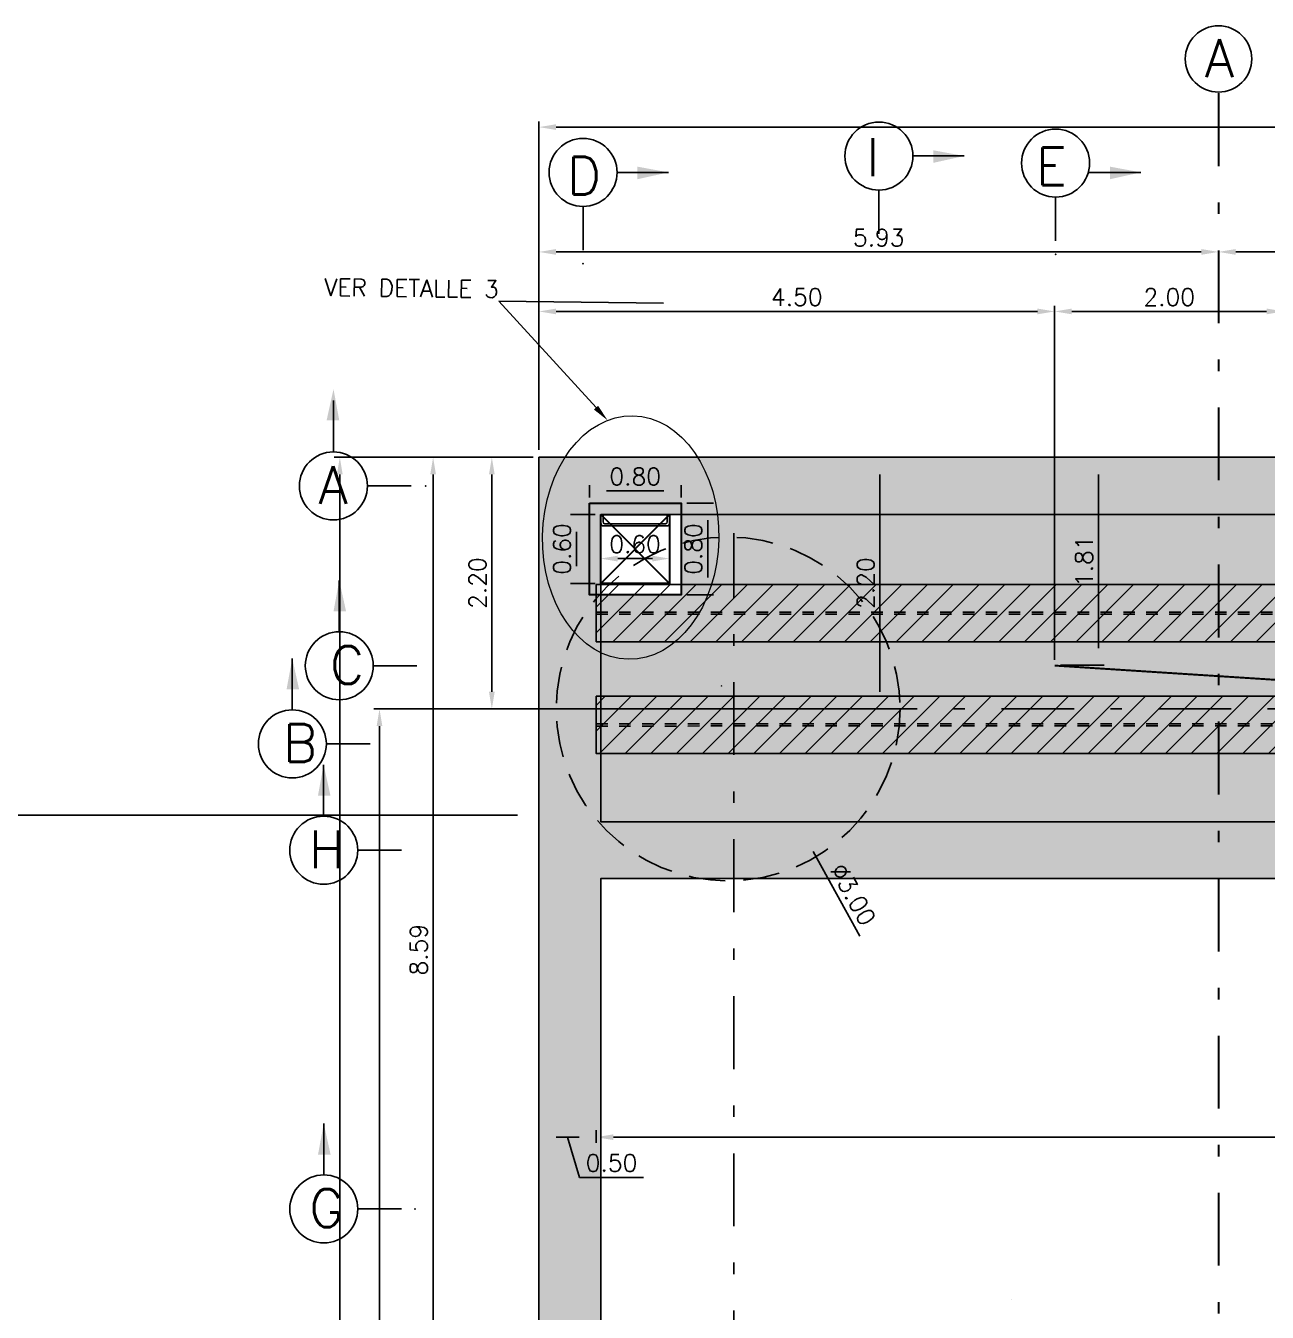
# Model space of a CAD drawing. Header units: metres. Extents: x 1080594 to 1081411, y 976871 to 977162.
# Drawn here: x 1080656.1 to 1080666.93, y 976949.31 to 976960.53 of the extents above; entities that cross this region are included whole.
import ezdxf
from ezdxf import colors
from ezdxf.entities.mleader import LeaderData, LeaderLine
from ezdxf.math import Vec2, Vec3

# ---------------------------------------------------------------- set-up
doc = ezdxf.new("R2010")
doc.units = ezdxf.units.M
doc.header["$LTSCALE"] = 25.4
doc.linetypes.add('DASHDOT', pattern=[1, 0.5, -0.25, 0, -0.25])
doc.linetypes.add('HIDDEN', pattern=[0.375, 0.25, -0.125])
for name, color, linetype in [('CIRCULOCONTRAP', 130, 'Continuous'), ('CONTRAPESO', 3, 'Continuous'), ('DGEO_S3E1_NUEV_BVIA', 60, 'Continuous'), ('DIMCONTRAPESO', 1, 'Continuous'), ('EJE APOYOS', 9, 'DASHDOT'), ('ESCALERAGATO', 53, 'Continuous'), ('PERFIL MET', 37, 'Continuous'), ('PILA', 3, 'Continuous'), ('R175COTR', 7, 'Continuous')]:
    doc.layers.add(name, color=color, linetype=linetype)
for name, color, linetype, lineweight in [('COTA', 1, 'Continuous', 30), ('EJECONTRAPESO', 41, 'DASHDOT', 30), ('OTROS', 8, 'Continuous', 5), ('SOLIDOREFCONT', 254, 'Continuous', 5), ('TAPACCESO', 30, 'Continuous', 30), ('TIRANTE', 170, 'Continuous', 30)]:
    doc.layers.add(name, color=color, linetype=linetype, lineweight=lineweight)
doc.styles.add('romans', font='romans.shx')
doc.dimstyles.new('Copy 75', dxfattribs={"dimtxt": 0.15, "dimasz": 0.15, "dimexe": 0.05, "dimexo": 0.05, "dimgap": 0.05, "dimtad": 1, "dimzin": 0, "dimdsep": 46, "dimtxsty": 'romans', "dimcen": 0.002, "dimclrd": 1, "dimclre": 1, "dimclrt": 3, "dimadec": 4, "dimazin": 0, "dimtfac": 1, "dimtofl": 0, "dimtmove": 1, "dimatfit": 3, "dimfxl": 1, "dimtolj": 1, "dimtzin": 0, "dimarcsym": 1})

# ---------------------------------------------------------------- blocks, each defined once
blk = doc.blocks.new('*D43')
at = {"layer": 'Defpoints', "color": 0, "transparency": 16777216}
for p in [(1080660.573263282, 976959.6501323011), (1080660.573263282, 976958.0776188585), (1080677.573263282, 976957.5576188585)]:
    blk.add_point(p, dxfattribs=at)
at = {"layer": 'DIMCONTRAPESO', "color": 1, "lineweight": -2, "transparency": 16777216}
for p, q in [((1080660.573263282, 976958.1276188586), (1080660.573263282, 976959.7001323012)), ((1080677.423263283, 976959.6501323011), (1080660.723263282, 976959.6501323011)), ((1080677.573263282, 976957.6076188586), (1080677.573263282, 976959.7001323012))]:
    blk.add_line(p, q, dxfattribs=at)
at = {"layer": 'DIMCONTRAPESO', "color": 1, "transparency": 16777216}
for points in [[(1080660.723263282, 976959.6751323012), (1080660.723263282, 976959.6251323011), (1080660.573263282, 976959.6501323011)], [(1080677.423263283, 976959.6751323012), (1080677.423263283, 976959.6251323011), (1080677.573263282, 976959.6501323011)]]:
    blk.add_solid(points, dxfattribs=at)
at = {"layer": 'DIMCONTRAPESO', "color": 3, "transparency": 16777216, "insert": (1080669.073263282, 976959.7751323011), "char_height": 0.15, "attachment_point": 5, "style": 'romans'}
blk.add_mtext('\\A1;17.00', dxfattribs=at)
blk = doc.blocks.new('*D46')
at = {"layer": 'Defpoints', "color": 0, "transparency": 16777216}
for p in [(1080660.573263282, 976950.9519369968), (1080661.073263282, 976950.9519369968), (1080660.573263282, 976950.8396827709)]:
    blk.add_point(p, dxfattribs=at)
at = {"layer": 'DIMCONTRAPESO', "color": 1, "lineweight": -2, "transparency": 16777216}
for p, q in [((1080660.573263282, 976950.9019369967), (1080660.573263282, 976950.7896827708)), ((1080661.073263282, 976950.9019369967), (1080661.073263282, 976950.7896827708)), ((1080660.923263283, 976950.8396827709), (1080660.723263282, 976950.8396827709)), ((1080660.823263282, 976950.8396827709), (1080660.928263282, 976950.4896827709)), ((1080660.928263282, 976950.4896827709), (1080661.48540614, 976950.4896827709))]:
    blk.add_line(p, q, dxfattribs=at)
at = {"layer": 'DIMCONTRAPESO', "color": 1, "transparency": 16777216}
for points in [[(1080660.723263282, 976950.8646827709), (1080660.723263282, 976950.8146827709), (1080660.573263282, 976950.8396827709)], [(1080660.923263283, 976950.8646827709), (1080660.923263283, 976950.8146827709), (1080661.073263282, 976950.8396827709)]]:
    blk.add_solid(points, dxfattribs=at)
at = {"layer": 'DIMCONTRAPESO', "color": 3, "transparency": 16777216, "insert": (1080661.206834711, 976950.6146827709), "char_height": 0.15, "attachment_point": 5, "style": 'romans'}
blk.add_mtext('\\A1;0.50', dxfattribs=at)
blk = doc.blocks.new('*D62')
at = {"layer": 'Defpoints', "color": 0, "transparency": 16777216}
for p in [(1080666.503263282, 976958.5613065247), (1080666.503263282, 976958.5613065247), (1080660.573263282, 976956.7837541015)]:
    blk.add_point(p, dxfattribs=at)
at = {"layer": 'DIMCONTRAPESO', "color": 1, "lineweight": -2, "transparency": 16777216}
for p, q in [((1080660.573263282, 976956.8337541015), (1080660.573263282, 976958.6113065247)), ((1080660.723263282, 976958.5613065247), (1080666.353263282, 976958.5613065247))]:
    blk.add_line(p, q, dxfattribs=at)
at = {"layer": 'DIMCONTRAPESO', "color": 1, "transparency": 16777216}
for points in [[(1080660.723263282, 976958.5863065247), (1080660.723263282, 976958.5363065246), (1080660.573263282, 976958.5613065247)], [(1080666.353263282, 976958.5863065247), (1080666.353263282, 976958.5363065246), (1080666.503263282, 976958.5613065247)]]:
    blk.add_solid(points, dxfattribs=at)
at = {"layer": 'DIMCONTRAPESO', "color": 3, "transparency": 16777216, "insert": (1080663.538263282, 976958.6863065247), "char_height": 0.15, "attachment_point": 5, "style": 'romans'}
blk.add_mtext('\\A1;5.93', dxfattribs=at)
blk = doc.blocks.new('*D64')
at = {"layer": 'Defpoints', "color": 0, "transparency": 16777216}
for p in [(1080660.162355423, 976956.7704352259), (1080660.573263282, 976956.7704352259), (1080660.57219048, 976954.5753521419)]:
    blk.add_point(p, dxfattribs=at)
at = {"layer": 'DIMCONTRAPESO', "color": 1, "lineweight": -2, "transparency": 16777216}
for p, q in [((1080660.523263282, 976956.7704352259), (1080660.112355422, 976956.7704352259)), ((1080660.162355423, 976954.7253521419), (1080660.162355423, 976956.6204352259)), ((1080660.52219048, 976954.5753521419), (1080660.112355422, 976954.5753521419))]:
    blk.add_line(p, q, dxfattribs=at)
at = {"layer": 'DIMCONTRAPESO', "color": 1, "transparency": 16777216}
for points in [[(1080660.137355423, 976956.6204352259), (1080660.187355422, 976956.6204352259), (1080660.162355423, 976956.7704352259)], [(1080660.137355423, 976954.7253521419), (1080660.187355422, 976954.7253521419), (1080660.162355423, 976954.5753521419)]]:
    blk.add_solid(points, dxfattribs=at)
at = {"layer": 'DIMCONTRAPESO', "color": 3, "transparency": 16777216, "insert": (1080660.037355422, 976955.672893684), "char_height": 0.15, "attachment_point": 5, "rotation": 90, "style": 'romans'}
blk.add_mtext('\\A1;2.20', dxfattribs=at)
blk = doc.blocks.new('*D67')
at = {"layer": 'Defpoints', "color": 0, "transparency": 16777216}
for p in [(1080661.073263282, 976950.8396827709), (1080677.073263282, 976950.8396827709), (1080677.073263282, 976950.8396827709)]:
    blk.add_point(p, dxfattribs=at)
at = {"layer": 'DIMCONTRAPESO', "color": 1, "lineweight": -2, "transparency": 16777216}
blk.add_line((1080661.223263282, 976950.8396827709), (1080676.923263283, 976950.8396827709), dxfattribs=at)
at = {"layer": 'DIMCONTRAPESO', "color": 1, "transparency": 16777216}
for points in [[(1080661.223263282, 976950.8646827709), (1080661.223263282, 976950.8146827709), (1080661.073263282, 976950.8396827709)], [(1080676.923263283, 976950.8646827709), (1080676.923263283, 976950.8146827709), (1080677.073263282, 976950.8396827709)]]:
    blk.add_solid(points, dxfattribs=at)
at = {"layer": 'DIMCONTRAPESO', "color": 3, "transparency": 16777216, "insert": (1080669.073263282, 976950.9646827709), "char_height": 0.15, "attachment_point": 5, "style": 'romans'}
blk.add_mtext('\\A1;16.00', dxfattribs=at)
blk = doc.blocks.new('*D71')
at = {"layer": 'Defpoints', "color": 0, "transparency": 16777216}
for p in [(1080661.441381295, 976956.0884512048), (1080662.892962425, 976953.4630155801)]:
    blk.add_point(p, dxfattribs=at)
at = {"layer": 'DIMCONTRAPESO', "color": 1, "lineweight": -2, "transparency": 16777216}
for p, q in [((1080662.16517186, 976954.7757333925), (1080662.16917186, 976954.7757333925)), ((1080662.16717186, 976954.7737333926), (1080662.16717186, 976954.7777333925)), ((1080663.373366656, 976952.5941214089), (1080662.965541482, 976953.3317437987))]:
    blk.add_line(p, q, dxfattribs=at)
at = {"layer": 'DIMCONTRAPESO', "color": 1, "transparency": 16777216}
blk.add_solid([(1080662.987420112, 976953.343840308), (1080662.943662851, 976953.3196472893), (1080662.892962425, 976953.4630155801)], dxfattribs=at)
at = {"layer": 'DIMCONTRAPESO', "color": 3, "transparency": 16777216, "insert": (1080663.315136748, 976952.9577792604), "char_height": 0.15, "attachment_point": 5, "rotation": 298.9378343503624, "style": 'romans'}
blk.add_mtext('\\A1;∅3.00', dxfattribs=at)
blk = doc.blocks.new('*D79')
at = {"layer": 'Defpoints', "color": 0, "transparency": 16777216}
for p in [(1080667.073263282, 976958.04226185), (1080667.073263282, 976958.04226185), (1080665.073263282, 976954.9533518035)]:
    blk.add_point(p, dxfattribs=at)
at = {"layer": 'DIMCONTRAPESO', "color": 1, "lineweight": -2, "transparency": 16777216}
for p, q in [((1080665.073263282, 976955.0033518035), (1080665.073263282, 976958.09226185)), ((1080665.223263282, 976958.04226185), (1080666.923263283, 976958.04226185))]:
    blk.add_line(p, q, dxfattribs=at)
at = {"layer": 'DIMCONTRAPESO', "color": 1, "transparency": 16777216}
for points in [[(1080665.223263282, 976958.06726185), (1080665.223263282, 976958.01726185), (1080665.073263282, 976958.04226185)], [(1080666.923263283, 976958.06726185), (1080666.923263283, 976958.01726185), (1080667.073263282, 976958.04226185)]]:
    blk.add_solid(points, dxfattribs=at)
at = {"layer": 'DIMCONTRAPESO', "color": 3, "transparency": 16777216, "insert": (1080666.073263282, 976958.16726185), "char_height": 0.15, "attachment_point": 5, "style": 'romans'}
blk.add_mtext('\\A1;2.00', dxfattribs=at)
blk = doc.blocks.new('*D87')
at = {"layer": 'Defpoints', "color": 0, "transparency": 16777216}
for p in [(1080661.813263206, 976956.477671038), (1080661.013263206, 976956.3704881123), (1080661.813263206, 976956.3704881123)]:
    blk.add_point(p, dxfattribs=at)
at = {"layer": 'DIMCONTRAPESO', "color": 1, "lineweight": -2, "transparency": 16777216}
for p, q in [((1080661.013263206, 976956.4204881124), (1080661.013263206, 976956.527671038)), ((1080661.163263206, 976956.477671038), (1080661.663263206, 976956.477671038)), ((1080661.813263206, 976956.4204881124), (1080661.813263206, 976956.527671038))]:
    blk.add_line(p, q, dxfattribs=at)
at = {"layer": 'DIMCONTRAPESO', "color": 1, "transparency": 16777216}
for points in [[(1080661.163263206, 976956.502671038), (1080661.163263206, 976956.452671038), (1080661.013263206, 976956.477671038)], [(1080661.663263206, 976956.502671038), (1080661.663263206, 976956.452671038), (1080661.813263206, 976956.477671038)]]:
    blk.add_solid(points, dxfattribs=at)
at = {"layer": 'DIMCONTRAPESO', "color": 3, "transparency": 16777216, "insert": (1080661.413263206, 976956.602671038), "char_height": 0.15, "attachment_point": 5, "style": 'romans'}
blk.add_mtext('\\A1;0.80', dxfattribs=at)
blk = doc.blocks.new('*D89')
at = {"layer": 'Defpoints', "color": 0, "transparency": 16777216}
for p in [(1080661.113263206, 976956.2704881123), (1080660.90027649, 976955.6704881124), (1080661.113263206, 976955.6704881124)]:
    blk.add_point(p, dxfattribs=at)
at = {"layer": 'DIMCONTRAPESO', "color": 1, "lineweight": -2, "transparency": 16777216}
for p, q in [((1080661.063263206, 976956.2704881123), (1080660.85027649, 976956.2704881123)), ((1080660.90027649, 976956.1204881123), (1080660.90027649, 976955.8204881124)), ((1080661.063263206, 976955.6704881124), (1080660.85027649, 976955.6704881124))]:
    blk.add_line(p, q, dxfattribs=at)
at = {"layer": 'DIMCONTRAPESO', "color": 1, "transparency": 16777216}
for points in [[(1080660.87527649, 976956.1204881123), (1080660.925276489, 976956.1204881123), (1080660.90027649, 976956.2704881123)], [(1080660.87527649, 976955.8204881124), (1080660.925276489, 976955.8204881124), (1080660.90027649, 976955.6704881124)]]:
    blk.add_solid(points, dxfattribs=at)
at = {"layer": 'DIMCONTRAPESO', "color": 3, "transparency": 16777216, "insert": (1080660.775276489, 976955.9704881125), "char_height": 0.15, "attachment_point": 5, "rotation": 90, "style": 'romans'}
blk.add_mtext('\\A1;0.60', dxfattribs=at)
blk = doc.blocks.new('*D90')
at = {"layer": 'Defpoints', "color": 0, "transparency": 16777216}
for p in [(1080661.110892317, 976955.8866740025), (1080661.110892317, 976955.6704881124), (1080661.713263206, 976955.6704881124)]:
    blk.add_point(p, dxfattribs=at)
at = {"layer": 'DIMCONTRAPESO', "color": 1, "lineweight": -2, "transparency": 16777216}
for p, q in [((1080661.110892317, 976955.7204881124), (1080661.110892317, 976955.9366740026)), ((1080661.713263206, 976955.7204881124), (1080661.713263206, 976955.9366740026)), ((1080661.563263206, 976955.8866740025), (1080661.260892316, 976955.8866740025))]:
    blk.add_line(p, q, dxfattribs=at)
at = {"layer": 'DIMCONTRAPESO', "color": 1, "transparency": 16777216}
for points in [[(1080661.260892316, 976955.9116740025), (1080661.260892316, 976955.8616740025), (1080661.110892317, 976955.8866740025)], [(1080661.563263206, 976955.9116740025), (1080661.563263206, 976955.8616740025), (1080661.713263206, 976955.8866740025)]]:
    blk.add_solid(points, dxfattribs=at)
at = {"layer": 'DIMCONTRAPESO', "color": 3, "transparency": 16777216, "insert": (1080661.412077761, 976956.0116740025), "char_height": 0.15, "attachment_point": 5, "style": 'romans'}
blk.add_mtext('\\A1;0.60', dxfattribs=at)
blk = doc.blocks.new('*D88')
at = {"layer": 'Defpoints', "color": 0, "transparency": 16777216}
for p in [(1080661.813263206, 976956.3704881123), (1080661.813263206, 976955.5704881124), (1080662.046070541, 976955.5704881124)]:
    blk.add_point(p, dxfattribs=at)
at = {"layer": 'DIMCONTRAPESO', "color": 1, "lineweight": -2, "transparency": 16777216}
for p, q in [((1080661.863263206, 976956.3704881123), (1080662.096070541, 976956.3704881123)), ((1080662.046070541, 976956.2204881123), (1080662.046070541, 976955.7204881124)), ((1080661.863263206, 976955.5704881124), (1080662.096070541, 976955.5704881124))]:
    blk.add_line(p, q, dxfattribs=at)
at = {"layer": 'DIMCONTRAPESO', "color": 1, "transparency": 16777216}
for points in [[(1080662.021070541, 976956.2204881123), (1080662.07107054, 976956.2204881123), (1080662.046070541, 976956.3704881123)], [(1080662.021070541, 976955.7204881124), (1080662.07107054, 976955.7204881124), (1080662.046070541, 976955.5704881124)]]:
    blk.add_solid(points, dxfattribs=at)
at = {"layer": 'DIMCONTRAPESO', "color": 3, "transparency": 16777216, "insert": (1080661.92107054, 976955.9704881125), "char_height": 0.15, "attachment_point": 5, "rotation": 90, "style": 'romans'}
blk.add_mtext('\\A1;0.80', dxfattribs=at)
blk = doc.blocks.new('*D96')
at = {"layer": 'Defpoints', "color": 0, "transparency": 16777216}
for p in [(1080666.503263282, 976958.5613065247), (1080677.573263282, 976958.5613065248), (1080677.573263282, 976958.5613065248)]:
    blk.add_point(p, dxfattribs=at)
at = {"layer": 'DIMCONTRAPESO', "color": 1, "lineweight": -2, "transparency": 16777216}
blk.add_line((1080666.653263282, 976958.5613065248), (1080677.423263283, 976958.5613065248), dxfattribs=at)
at = {"layer": 'DIMCONTRAPESO', "color": 1, "transparency": 16777216}
for points in [[(1080666.653263282, 976958.5863065248), (1080666.653263282, 976958.5363065248), (1080666.503263282, 976958.5613065248)], [(1080677.423263283, 976958.5863065248), (1080677.423263283, 976958.5363065248), (1080677.573263282, 976958.5613065248)]]:
    blk.add_solid(points, dxfattribs=at)
at = {"layer": 'DIMCONTRAPESO', "color": 3, "transparency": 16777216, "insert": (1080672.038263282, 976958.6863065248), "char_height": 0.15, "attachment_point": 5, "style": 'romans'}
blk.add_mtext('\\A1;11.07', dxfattribs=at)
blk = doc.blocks.new('*D97')
at = {"layer": 'Defpoints', "color": 0, "transparency": 16777216}
for p in [(1080659.649908516, 976956.7700577831), (1080659.649908516, 976956.7700577831), (1080659.649908516, 976948.1799643373)]:
    blk.add_point(p, dxfattribs=at)
at = {"layer": 'DIMCONTRAPESO', "color": 1, "lineweight": -2, "transparency": 16777216}
blk.add_line((1080659.649908516, 976948.3299643373), (1080659.649908516, 976956.6200577831), dxfattribs=at)
at = {"layer": 'DIMCONTRAPESO', "color": 1, "transparency": 16777216}
for points in [[(1080659.624908516, 976956.6200577831), (1080659.674908516, 976956.6200577831), (1080659.649908516, 976956.7700577831)], [(1080659.624908516, 976948.3299643373), (1080659.674908516, 976948.3299643373), (1080659.649908516, 976948.1799643373)]]:
    blk.add_solid(points, dxfattribs=at)
at = {"layer": 'DIMCONTRAPESO', "color": 3, "transparency": 16777216, "insert": (1080659.524908516, 976952.4750110604), "char_height": 0.15, "attachment_point": 5, "rotation": 90, "style": 'romans'}
blk.add_mtext('\\A1;8.59', dxfattribs=at)
blk = doc.blocks.new('*D98')
at = {"layer": 'Defpoints', "color": 0, "transparency": 16777216}
for p in [(1080660.573263282, 976958.04226185), (1080660.573263282, 976958.04226185), (1080665.073263282, 976958.04226185)]:
    blk.add_point(p, dxfattribs=at)
at = {"layer": 'DIMCONTRAPESO', "color": 1, "lineweight": -2, "transparency": 16777216}
blk.add_line((1080664.923263283, 976958.04226185), (1080660.723263282, 976958.04226185), dxfattribs=at)
at = {"layer": 'DIMCONTRAPESO', "color": 1, "transparency": 16777216}
for points in [[(1080660.723263282, 976958.06726185), (1080660.723263282, 976958.01726185), (1080660.573263282, 976958.04226185)], [(1080664.923263283, 976958.06726185), (1080664.923263283, 976958.01726185), (1080665.073263282, 976958.04226185)]]:
    blk.add_solid(points, dxfattribs=at)
at = {"layer": 'DIMCONTRAPESO', "color": 3, "transparency": 16777216, "insert": (1080662.823263282, 976958.16726185), "char_height": 0.15, "attachment_point": 5, "style": 'romans'}
blk.add_mtext('\\A1;4.50', dxfattribs=at)
blk = doc.blocks.new('*D99')
at = {"layer": 'Defpoints', "color": 0, "transparency": 16777216}
for p in [(1080665.073263282, 976956.7704352259), (1080665.073263282, 976954.9563518035), (1080665.455538101, 976954.9563518035)]:
    blk.add_point(p, dxfattribs=at)
at = {"layer": 'DIMCONTRAPESO', "color": 1, "lineweight": -2, "transparency": 16777216}
for p, q in [((1080665.123263282, 976956.7704352259), (1080665.505538101, 976956.7704352259)), ((1080665.455538101, 976956.6204352259), (1080665.455538101, 976955.1063518035)), ((1080665.123263282, 976954.9563518035), (1080665.505538101, 976954.9563518035))]:
    blk.add_line(p, q, dxfattribs=at)
at = {"layer": 'DIMCONTRAPESO', "color": 1, "transparency": 16777216}
for points in [[(1080665.430538101, 976956.6204352259), (1080665.480538101, 976956.6204352259), (1080665.455538101, 976956.7704352259)], [(1080665.430538101, 976955.1063518035), (1080665.480538101, 976955.1063518035), (1080665.455538101, 976954.9563518035)]]:
    blk.add_solid(points, dxfattribs=at)
at = {"layer": 'DIMCONTRAPESO', "color": 3, "transparency": 16777216, "insert": (1080665.330538101, 976955.8633935148), "char_height": 0.15, "attachment_point": 5, "rotation": 90, "style": 'romans'}
blk.add_mtext('\\A1;1.81', dxfattribs=at)
blk = doc.blocks.new('*D336')
at = {"layer": 'COTA', "color": 1, "lineweight": -2, "transparency": 16777216}
for p, q in [((1080660.523263282, 976956.7704352259), (1080658.785795566, 976956.7704352259)), ((1080658.835795566, 976956.6204352259), (1080658.835795566, 976939.739493508)), ((1080660.522252801, 976939.589493508), (1080658.785795566, 976939.589493508))]:
    blk.add_line(p, q, dxfattribs=at)
at = {"layer": 'COTA', "color": 1, "transparency": 16777216}
for points in [[(1080658.810795566, 976956.6204352259), (1080658.860795566, 976956.6204352259), (1080658.835795566, 976956.7704352259)], [(1080658.810795566, 976939.739493508), (1080658.860795566, 976939.739493508), (1080658.835795566, 976939.589493508)]]:
    blk.add_solid(points, dxfattribs=at)
at = {"layer": 'Defpoints', "color": 0, "transparency": 16777216}
for p in [(1080660.573263282, 976956.7704352259), (1080658.835795566, 976939.589493508), (1080660.572252801, 976939.589493508)]:
    blk.add_point(p, dxfattribs=at)
at = {"layer": 'COTA', "color": 3, "transparency": 16777216, "insert": (1080658.710795566, 976948.1799643671), "char_height": 0.15, "attachment_point": 5, "rotation": 90, "style": 'romans'}
blk.add_mtext('\\A1;17.18', dxfattribs=at)
blk = doc.blocks.new('*D337')
at = {"layer": 'COTA', "color": 1, "lineweight": -2, "transparency": 16777216}
for p, q in [((1080662.174529198, 976954.5754543932), (1080659.132344544, 976954.5754543932)), ((1080659.182344544, 976954.4254543931), (1080659.182344544, 976941.9293756075)), ((1080662.223171862, 976941.7793756075), (1080659.132344544, 976941.7793756075))]:
    blk.add_line(p, q, dxfattribs=at)
at = {"layer": 'COTA', "color": 1, "transparency": 16777216}
for points in [[(1080659.157344544, 976954.4254543931), (1080659.207344544, 976954.4254543931), (1080659.182344544, 976954.5754543932)], [(1080659.157344544, 976941.9293756075), (1080659.207344544, 976941.9293756075), (1080659.182344544, 976941.7793756075)]]:
    blk.add_solid(points, dxfattribs=at)
at = {"layer": 'Defpoints', "color": 0, "transparency": 16777216}
for p in [(1080662.224529198, 976954.5754543932), (1080659.182344544, 976941.7793756075), (1080662.273171862, 976941.7793756075)]:
    blk.add_point(p, dxfattribs=at)
at = {"layer": 'COTA', "color": 3, "transparency": 16777216, "insert": (1080659.057344544, 976948.1774150004), "char_height": 0.15, "attachment_point": 5, "rotation": 90, "style": 'romans'}
blk.add_mtext('\\A1;12.80', dxfattribs=at)
blk = doc.blocks.new('*D338')
at = {"layer": 'COTA', "color": 1, "lineweight": -2, "transparency": 16777216}
for p, q in [((1080662.274529198, 976956.7704352259), (1080663.599434537, 976956.7704352259)), ((1080663.549434537, 976954.7253521419), (1080663.549434537, 976956.6204352259)), ((1080662.274529198, 976954.5753521419), (1080663.599434537, 976954.5753521419))]:
    blk.add_line(p, q, dxfattribs=at)
at = {"layer": 'COTA', "color": 1, "transparency": 16777216}
for points in [[(1080663.524434537, 976956.6204352259), (1080663.574434537, 976956.6204352259), (1080663.549434537, 976956.7704352259)], [(1080663.524434537, 976954.7253521419), (1080663.574434537, 976954.7253521419), (1080663.549434537, 976954.5753521419)]]:
    blk.add_solid(points, dxfattribs=at)
at = {"layer": 'Defpoints', "color": 0, "transparency": 16777216}
for p in [(1080662.224529198, 976956.7704352259), (1080663.549434537, 976956.7704352259), (1080662.224529198, 976954.5753521419)]:
    blk.add_point(p, dxfattribs=at)
at = {"layer": 'COTA', "color": 3, "transparency": 16777216, "insert": (1080663.424434537, 976955.672893684), "char_height": 0.15, "attachment_point": 5, "rotation": 90, "style": 'romans'}
blk.add_mtext('\\A1;2.20', dxfattribs=at)

msp = doc.modelspace()

# ---------------------------------------------------------------- hatches: boundary and pattern name
at = {"layer": 'PERFIL MET', "linetype": 'HIDDEN', "ltscale": 0.005}
h = msp.add_hatch(dxfattribs=at)
h.set_pattern_fill('ANSI31', color=256, scale=0.05)
h.set_pattern_definition([(45, (0, 1.306174313300289), (-0.1122532015133644, 0.1122532015133644), [])])
h.paths.add_polyline_path([(1080661.073263282, 976955.6605123024), (1080681.573263282, 976955.6605123024), (1080681.573263282, 976955.1605123024), (1080661.073263282, 976955.1605123025)])
h = msp.add_hatch(dxfattribs=at)
h.set_pattern_fill('ANSI31', color=256, scale=0.05)
h.set_pattern_definition([(45, (0, 0), (-0.1122532015133644, 0.1122532015133644), [])])
h.paths.add_polyline_path([(1080661.073263282, 976954.6855001254), (1080681.573263282, 976954.6855001252), (1080681.573263282, 976954.1855001253), (1080661.073263282, 976954.1855001253)])
at = {"layer": 'SOLIDOREFCONT', "transparency": 33554541}
h = msp.add_hatch(color=251, dxfattribs=at)
h.dxf.hatch_style = 1
h.paths.add_polyline_path([(1080660.570652215, 976939.5894934415), (1080677.573259857, 976939.5884934487), (1080677.573259857, 976956.7704352259), (1080660.573263282, 976956.7704352259)])
h.paths.add_polyline_path([(1080661.113263282, 976953.5904881151), (1080661.113263206, 976956.2704881151), (1080677.073263206, 976956.2704881151), (1080677.073263282, 976953.5904881151)], flags=16)
h.paths.add_polyline_path([(1080661.113263282, 976953.0953415143), (1080677.073263282, 976953.0953415143), (1080677.073263282, 976943.2694934485), (1080661.113263282, 976943.2694934485)], flags=16)
h.paths.add_polyline_path([(1080661.113263282, 976942.7694934487), (1080677.073263282, 976942.7694934487), (1080677.073263282, 976940.0889934485), (1080661.113263282, 976940.0889934485)], flags=16)
at = {"layer": 'SOLIDOREFCONT', "transparency": 33554546}
h = msp.add_hatch(color=252, dxfattribs=at)
h.dxf.hatch_style = 1
h.paths.add_polyline_path([(1080661.813263206, 976956.2704881151), (1080661.813263206, 976955.5704881124), (1080661.073263282, 976955.5704881124), (1080661.073263282, 976953.5904881151), (1080677.073263282, 976953.5904881151), (1080677.073263282, 976956.2704881151)])

# ---------------------------------------------------------------- linework, layer by layer
for p, q in [((1080663.833993297, 976959.3980918467), (1080664.285045183, 976959.3980918467)), ((1080661.252819961, 976959.2552811636), (1080661.703871846, 976959.2552811636)), ((1080665.375723379, 976959.2552811636), (1080665.826775265, 976959.2552811636)), ((1080663.539744854, 976959.1007816467), (1080663.539744854, 976958.7195981677)), ((1080665.081474936, 976959.0394457134), (1080665.081474936, 976958.6582622344)), ((1080660.958571517, 976958.9579709636), (1080660.958571517, 976958.5767874846))]:
    msp.add_line(p, q)
for p in [(1080665.081474936, 976958.5396098902), (1080660.958571517, 976958.4581351404)]:
    msp.add_point(p)
for points in [[(1080664.014190016, 976959.338170163), (1080664.014190016, 976959.4479273317), (1080664.285045183, 976959.3980918467)], [(1080661.433016679, 976959.1953594799), (1080661.433016679, 976959.3051166486), (1080661.703871846, 976959.2552811636)], [(1080665.555920098, 976959.1953594799), (1080665.555920098, 976959.3051166486), (1080665.826775265, 976959.2552811636)]]:
    msp.add_solid(points)
at = {"layer": 'CIRCULOCONTRAP'}
for centre, radius in [((1080666.503263282, 976960.2446240138), 0.2896674196976395), ((1080663.539744854, 976959.397412506), 0.296630859375), ((1080665.081474936, 976959.3360765728), 0.296630859375), ((1080660.958571517, 976959.2546018229), 0.296630859375), ((1080658.780109243, 976956.5204616706), 0.296630859375), ((1080658.831596852, 976954.9514677511), 0.296630859375), ((1080658.42172652, 976954.2705998227), 0.296630859375), ((1080658.695502802, 976953.3429148147), 0.296630859375), ((1080658.696393843, 976950.2137546726), 0.296630859375)]:
    msp.add_circle(centre, radius, dxfattribs=at)
at = {"layer": 'CONTRAPESO'}
for points in [[(1080660.573263282, 976956.7704352259), (1080677.573263206, 976956.7704352259), (1080677.573263282, 976939.5884934484), (1080660.570608189, 976939.5894934441)], [(1080661.113263282, 976943.2694934485), (1080661.113263282, 976953.0953415143), (1080677.073263282, 976953.0953415143), (1080677.073263282, 976943.2694934485)]]:
    msp.add_lwpolyline(points, close=True, dxfattribs=at)
msp.add_lwpolyline([(1080677.073263282, 976953.575628044), (1080677.073263282, 976953.5904881151), (1080661.113263282, 976953.5904881151), (1080661.113263206, 976956.2704881151), (1080677.073263206, 976956.2704881151), (1080677.073263282, 976953.575628044)], dxfattribs=at)
at = {"layer": 'COTA', "linetype": 'ByBlock', "lineweight": -2}
msp.add_line((1080664.696845962, 976949.4274970784), (1080664.696845962, 976949.4274970784), dxfattribs=at)
at = {"layer": 'DGEO_S3E1_NUEV_BVIA'}
msp.add_line((1080654.269319883, 976953.6480423072), (1080660.386291583, 976953.6480423074), dxfattribs=at)
at = {"layer": 'EJE APOYOS', "ltscale": 0.05}
for points in [[(1080662.273171862, 976937.7338210181), (1080662.273171786, 976956.1093535449)], [(1080677.573263282, 976954.5753521419), (1080660.146556092, 976954.5753521419)]]:
    msp.add_lwpolyline(points, dxfattribs=at)
at = {"layer": 'EJECONTRAPESO', "ltscale": 0.05}
msp.add_lwpolyline([(1080666.503263282, 976959.9446601154), (1080666.503263282, 976938.439959088)], dxfattribs=at)
at = {"layer": 'ESCALERAGATO'}
for points in [[(1080661.138263206, 976956.1708693631), (1080661.688263206, 976956.1708693631, 0.414213562373095), (1080661.713263206, 976956.1958693631), (1080661.713263206, 976956.2704881123), (1080661.113263206, 976956.2704881123), (1080661.113263206, 976956.1958693631, 0.414213562373095)], [(1080661.148263206, 976956.1908693631), (1080661.678263206, 976956.1908693631, 0.414213562373095), (1080661.693263206, 976956.2058693632), (1080661.693263206, 976956.2704881123), (1080661.133263206, 976956.2704881123), (1080661.133263206, 976956.2058693632, 0.414213562373095)]]:
    msp.add_lwpolyline(points, format="xyb", close=True, dxfattribs=at)
at = {"layer": 'OTROS'}
msp.add_ellipse((1080661.373453184, 976956.0702217576), major_axis=(0.0200218436005548, 1.06225781176104), ratio=0.7236779470690722, dxfattribs=at)
at = {"layer": 'PERFIL MET'}
for points in [[(1080661.073263282, 976955.6605123024), (1080681.573263282, 976955.6605123024), (1080681.573263282, 976955.1605123024), (1080661.073263282, 976955.1605123025)], [(1080661.073263282, 976954.6855001254), (1080681.573263282, 976954.6855001252), (1080681.573263282, 976954.1855001253), (1080661.073263282, 976954.1855001253)]]:
    msp.add_lwpolyline(points, close=True, dxfattribs=at)
at = {"layer": 'PERFIL MET', "linetype": 'HIDDEN', "ltscale": 0.005}
for points in [[(1080661.073263282, 976955.4200373027), (1080681.573263282, 976955.4200373027)], [(1080661.073263282, 976955.4009873027), (1080681.573263282, 976955.4009873027)], [(1080661.073263282, 976954.4450251253), (1080681.573263282, 976954.4450251253)], [(1080661.073263282, 976954.4259751252), (1080681.573263282, 976954.4355001252)]]:
    msp.add_lwpolyline(points, dxfattribs=at)
at = {"layer": 'PILA', "color": 9, "linetype": 'HIDDEN', "ltscale": 0.05}
msp.add_circle((1080662.224529198, 976954.5754543932), 1.5, dxfattribs=at)
at = {"layer": 'R175COTR'}
for p, q in [((1080658.779429903, 976956.8147101142), (1080658.779429903, 976957.2657620001)), ((1080659.076740103, 976956.5204616706), (1080659.457923582, 976956.5204616706)), ((1080658.830917511, 976955.2457161946), (1080658.830917511, 976955.6967680806)), ((1080658.421047179, 976954.5648482663), (1080658.421047179, 976955.0159001523)), ((1080659.128227711, 976954.9514677511), (1080659.50941119, 976954.9514677511)), ((1080658.71835738, 976954.2705998227), (1080659.099540859, 976954.2705998227)), ((1080658.694823461, 976953.6371632583), (1080658.694823461, 976954.0882151442)), ((1080658.992133661, 976953.3429148147), (1080659.37331714, 976953.3429148147)), ((1080658.695714502, 976950.5080031161), (1080658.695714502, 976950.9590550021)), ((1080658.993024702, 976950.2137546726), (1080659.374208181, 976950.2137546726))]:
    msp.add_line(p, q, dxfattribs=at)
for p in [(1080659.584853257, 976956.518594633), (1080659.492860526, 976950.2137546726)]:
    msp.add_point(p, dxfattribs=at)
for points in [[(1080658.72105485, 976957.0936159721), (1080658.830812018, 976957.0936159721), (1080658.780976533, 976957.3644711396)], [(1080658.890839195, 976955.425912913), (1080658.781082026, 976955.425912913), (1080658.830917511, 976955.6967680806)], [(1080658.480968863, 976954.7450449847), (1080658.371211695, 976954.7450449847), (1080658.421047179, 976955.0159001523)], [(1080658.754745145, 976953.8173599767), (1080658.644987976, 976953.8173599767), (1080658.694823461, 976954.0882151442)], [(1080658.755636186, 976950.6881998345), (1080658.645879017, 976950.6881998345), (1080658.695714502, 976950.9590550021)]]:
    msp.add_solid(points, dxfattribs=at)
at = {"layer": 'TAPACCESO'}
for p, q in [((1080661.113263206, 976956.2704881123), (1080661.713263206, 976955.6704881124)), ((1080661.113263206, 976955.6704881124), (1080661.713263206, 976956.2704881123))]:
    msp.add_line(p, q, dxfattribs=at)
for points in [[(1080661.013263206, 976956.3704881123), (1080661.813263206, 976956.3704881123), (1080661.813263206, 976955.5704881124), (1080661.013263206, 976955.5704881124)], [(1080661.113263206, 976956.2704881123), (1080661.713263206, 976956.2704881123), (1080661.713263206, 976955.6704881124), (1080661.113263206, 976955.6704881124)]]:
    msp.add_lwpolyline(points, close=True, dxfattribs=at)
at = {"layer": 'TIRANTE', "const_width": 0.017}
msp.add_lwpolyline([(1080743.515950895, 976949.8980423129), (1080665.073263282, 976954.9533518035)], dxfattribs=at)

# ---------------------------------------------------------------- texts
at = {"layer": 'R175COTR', "char_height": 0.33, "width": 0.4150010265334458, "attachment_point": 1, "rotation": 359.9999636900451, "style": 'romans'}
for s, insert in [('{\\C0;A}', (1080666.385652196, 976960.4164657611, 308.056640625)), ('{\\C0;A}', (1080658.65065855, 976956.6929478305)), ('{\\C0;C}', (1080658.751342628, 976955.123953911)), ('{\\C0;B}', (1080658.341472297, 976954.4430859827)), ('{\\C0;H}', (1080658.566052109, 976953.5154009747)), ('{\\C0;G}', (1080658.56925885, 976950.3862408325))]:
    msp.add_mtext(s, dxfattribs=dict(at, insert=insert))
at = {"layer": 'R175COTR', "char_height": 0.33, "width": 0.4150010265334458, "style": 'romans'}
for s, insert, attachment_point in [('{\\C0;I}', (1080663.543834238, 976959.2221717302), 9), ('{\\C0;D}', (1080661.116018432, 976959.3914115801), 3), ('{\\C0;E}', (1080665.17849871, 976959.47288633), 3)]:
    msp.add_mtext(s, dxfattribs=dict(at, insert=insert, attachment_point=attachment_point))

# ---------------------------------------------------------------- dimensions: what is measured, and where the dimension line sits
at = {"layer": 'COTA', "color": 2}
for base, p1, p2, picture, middle in [((1080658.835795566, 976939.589493508), (1080660.573263282, 976956.7704352259), (1080660.572252801, 976939.589493508), '*D336', (1080658.710795566, 976948.1799643671)), ((1080663.549434537, 976956.7704352259), (1080662.224529198, 976954.5753521419), (1080662.224529198, 976956.7704352259), '*D338', (1080663.424434537, 976955.672893684)), ((1080659.182344544, 976941.7793756075), (1080662.224529198, 976954.5754543932), (1080662.273171862, 976941.7793756075), '*D337', (1080659.057344544, 976948.1774150004))]:
    dim = msp.add_linear_dim(base=base, p1=p1, p2=p2, angle=90, dimstyle='Copy 75', dxfattribs=at)
    dim.commit()
    dim.dimension.update_dxf_attribs({"geometry": picture, "text_midpoint": middle})
at = {"layer": 'DIMCONTRAPESO'}
for base, p1, p2, picture, middle in [((1080660.573263282, 976959.6501323011), (1080677.573263282, 976957.5576188585), (1080660.573263282, 976958.0776188585), '*D43', (1080669.073263282, 976959.7751323011)), ((1080666.503263282, 976958.5613065247), (1080660.573263282, 976956.7837541015), (1080666.503263282, 976958.5613065247), '*D62', (1080663.538263282, 976958.6863065247)), ((1080667.073263282, 976958.04226185), (1080665.073263282, 976954.9533518035), (1080667.073263282, 976958.04226185), '*D79', (1080666.073263282, 976958.16726185)), ((1080661.813263206, 976956.477671038), (1080661.013263206, 976956.3704881123), (1080661.813263206, 976956.3704881123), '*D87', (1080661.413263206, 976956.602671038)), ((1080661.110892317, 976955.8866740025), (1080661.713263206, 976955.6704881124), (1080661.110892317, 976955.6704881124), '*D90', (1080661.412077761, 976956.0116740025)), ((1080677.073263282, 976950.8396827709), (1080661.073263282, 976950.8396827709), (1080677.073263282, 976950.8396827709), '*D67', (1080669.073263282, 976950.9646827709)), ((1080660.573263282, 976950.8396827709), (1080661.073263282, 976950.9519369968), (1080660.573263282, 976950.9519369968), '*D46', (1080660.978263282, 976950.6146827709))]:
    dim = msp.add_linear_dim(base=base, p1=p1, p2=p2, dimstyle='Copy 75', dxfattribs=at)
    dim.commit()
    dim.dimension.update_dxf_attribs({"geometry": picture, "text_midpoint": middle})
at = {"layer": 'DIMCONTRAPESO', "color": 2}
for base, p1, p2, picture, middle in [((1080677.573263282, 976958.5613065248), (1080666.503263282, 976958.5613065247), (1080677.573263282, 976958.5613065248), '*D96', (1080672.038263282, 976958.6863065248)), ((1080660.573263282, 976958.04226185), (1080665.073263282, 976958.04226185), (1080660.573263282, 976958.04226185), '*D98', (1080662.823263282, 976958.16726185))]:
    dim = msp.add_linear_dim(base=base, p1=p1, p2=p2, dimstyle='Copy 75', dxfattribs=at)
    dim.commit()
    dim.dimension.update_dxf_attribs({"geometry": picture, "text_midpoint": middle})
for base, p1, p2, picture, middle in [((1080659.649908516, 976956.7700577831), (1080659.649908516, 976948.1799643373), (1080659.649908516, 976956.7700577831), '*D97', (1080659.524908516, 976952.4750110604)), ((1080665.455538101, 976954.9563518035), (1080665.073263282, 976956.7704352259), (1080665.073263282, 976954.9563518035), '*D99', (1080665.330538101, 976955.8633935148))]:
    dim = msp.add_linear_dim(base=base, p1=p1, p2=p2, angle=90, dimstyle='Copy 75', dxfattribs=at)
    dim.commit()
    dim.dimension.update_dxf_attribs({"geometry": picture, "text_midpoint": middle})
at = {"layer": 'DIMCONTRAPESO'}
for base, p1, p2, picture, middle in [((1080660.162355423, 976956.7704352259), (1080660.57219048, 976954.5753521419), (1080660.573263282, 976956.7704352259), '*D64', (1080660.037355422, 976955.672893684)), ((1080662.046070541, 976955.5704881124), (1080661.813263206, 976956.3704881123), (1080661.813263206, 976955.5704881124), '*D88', (1080661.92107054, 976955.9704881125)), ((1080660.90027649, 976955.6704881124), (1080661.113263206, 976956.2704881123), (1080661.113263206, 976955.6704881124), '*D89', (1080660.775276489, 976955.9704881125))]:
    dim = msp.add_linear_dim(base=base, p1=p1, p2=p2, angle=90, dimstyle='Copy 75', dxfattribs=at)
    dim.commit()
    dim.dimension.update_dxf_attribs({"geometry": picture, "text_midpoint": middle})
dim = msp.add_diameter_dim_2p(p1=(1080661.441381295, 976956.0884512048), p2=(1080662.892962425, 976953.4630155801), dimstyle='Copy 75', dxfattribs=at)
dim.commit()
dim.dimension.update_dxf_attribs({"geometry": '*D71', "text_midpoint": (1080663.315136748, 976952.9577792604)})

# ---------------------------------------------------------------- leaders
at = {"layer": 'COTA'}
ml = msp.add_multileader_mtext('Standard', dxfattribs=at)
ml.set_content('VER DETALLE 3', color=3, style='romans')
ml.set_leader_properties(color=256)
ml.build(insert=Vec2(0, 0))
ml.multileader.update_dxf_attribs({"text_left_attachment_type": 6, "text_right_attachment_type": 6, "dogleg_length": 0, "arrow_head_size": 0.15})
ctx = ml.context
ctx.base_point, ctx.char_height, ctx.arrow_head_size, ctx.landing_gap_size, ctx.plane_origin, ctx.plane_x_axis, ctx.plane_y_axis = Vec3(1080658.486623219, 976958.1512719933), 0.15, 0.15, 0, Vec3(1080658.880073608, 976965.4121080622), Vec3(0.9999352659589028, -0.01137822005845793), Vec3(0.01137822005845793, 0.9999352659589028)
ctx.left_attachment, ctx.right_attachment, ctx.text_align_type = 6, 6, 2
notes = []
notes.append((ctx, [(1, (1, 1, 0), (1080660.222225145, 976958.1315226542), (-1, 0), 0, [(0, [(1080661.172855493, 976957.0922816237)], 0, [])])]))
ctx.mtext.insert, ctx.mtext.text_direction, ctx.mtext.rotation, ctx.mtext.width, ctx.mtext.alignment, ctx.mtext.flow_direction = Vec3(1080660.224273225, 976958.3115110021), Vec3(0.9999352659589028, -0.01137822005845793), 6.271806841595382, 2.610146250515303, 3, 5
for ctx, leaders in notes:
    for number, flags, end, landing, length, lines in leaders:
        leader = LeaderData()
        leader.index, (leader.has_last_leader_line, leader.has_dogleg_vector, leader.attachment_direction) = number, flags
        leader.last_leader_point, leader.dogleg_vector, leader.dogleg_length = Vec3(end), Vec3(landing), length
        for number, points, colour, breaks in lines:
            line = LeaderLine()
            line.index, line.vertices, line.color, line.breaks = number, Vec3.list(points), colors.encode_raw_color(colour), breaks
            leader.lines.append(line)
        ctx.leaders.append(leader)

doc.saveas('drawing.dxf')
